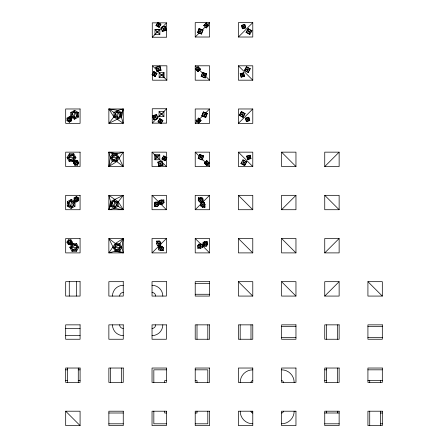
<?xml version="1.0" encoding="UTF-8"?>
<svg xmlns="http://www.w3.org/2000/svg" width="448" height="448" viewBox="0 0 448 448"><rect width="100%" height="100%" fill="white"/><g stroke="black" fill="none" stroke-linecap="round" stroke-linejoin="round"><path stroke-width="0.67" d="M166.656 22.842L166.656 37.234L152.264 37.234L152.264 22.842L166.656 22.842L162.338 27.16M200.928 203.683L200.917 206.091L202.429 207.256L204.949 207.133L204.949 204.378L204.148 202.401L203.482 202.35M67.026 120.736L67.049 118.059L69.373 116.738L71.686 118.093L71.663 120.77L69.339 122.091L67.026 120.736L67.889 120.249L70.812 120.266L70.823 118.58L69.367 117.729L69.373 116.738L67.9 118.558L67.889 120.249L69.339 122.091L70.812 120.266L69.345 121.1L67.889 120.249L67.049 118.059L71.663 120.77L70.823 118.58L67.9 118.558L69.367 117.729L71.686 118.093L70.823 118.58M69.339 122.091L69.345 121.1M70.476 243.639L70.493 240.716L68.807 240.705L66.965 242.155L68.286 244.479L70.963 244.502L72.318 242.189L70.997 239.865L68.32 239.842L66.965 242.155L68.79 243.628L70.476 243.639L70.963 244.502L71.327 242.183L70.493 240.716L72.318 242.189L71.327 242.183L70.476 243.639L68.286 244.479L70.997 239.865L68.807 240.705L67.956 242.161L68.79 243.628L68.807 240.705L68.32 239.842M74.945 200.116L77.868 200.133L76.401 200.967L74.082 200.603L74.945 200.116L74.956 198.425L76.429 196.605L78.736 197.96L78.719 200.637L76.395 201.958L74.082 200.603L74.099 197.926L76.429 196.605L77.879 198.447L78.719 200.637L74.099 197.926L74.945 200.116L76.401 200.967L76.395 201.958L77.868 200.133L77.879 198.447L78.736 197.96M75.292 161.409L75.275 164.326L76.961 164.343L78.803 162.893L77.482 160.563L74.805 160.546L73.45 162.854L74.771 165.183L77.448 165.2L78.803 162.893L76.978 161.42L75.292 161.409L74.441 162.865L73.45 162.854L75.275 164.326L74.441 162.865L74.805 160.546L75.292 161.409L77.482 160.563L74.771 165.183L76.961 164.343L77.812 162.887L76.978 161.42L76.961 164.343L77.448 165.2M76.423 197.596L74.956 198.425L77.879 198.447L76.423 197.596L76.429 196.605M158.514 204.014L158.407 202.11M203.241 246.114L203.134 244.21M70.795 112.442L72.201 113.305L74.514 117.589L70.672 116.9L70.795 112.442L74.715 110.32L78.518 112.655L78.394 117.113L74.469 119.235L70.672 116.9L72.201 113.305L74.715 110.32L74.469 119.235L76.989 116.25L77.067 113.439L78.518 112.655L74.67 111.966L72.201 113.305L72.122 116.116L74.514 117.589L76.989 116.25L78.394 117.113L77.067 113.439L74.67 111.966L76.989 116.25M68.779 202.446L68.701 205.251L67.25 206.041L67.374 201.578L71.299 199.455L75.096 201.79L74.973 206.254L71.047 208.376L67.25 206.041L71.098 206.724L73.567 205.386L75.096 201.79L71.249 201.107L68.779 202.446L67.374 201.578L68.701 205.251L71.098 206.724L68.779 202.446L71.299 199.455L71.047 208.376L73.567 205.386L73.646 202.58L75.096 201.79M123.256 209.72L118.149 206.254L118.272 201.79L116.822 202.58L116.743 205.386L114.274 206.724L110.426 206.041L110.55 201.578L108.864 195.328L123.256 195.328L123.256 209.72L108.864 209.72L108.864 195.328L118.272 201.79L123.256 209.72L114.223 208.376L108.864 209.72L110.55 201.578L123.256 195.328L118.272 201.79L116.743 205.386L114.223 208.376L110.426 206.041L108.864 209.72M113.848 116.9L115.298 116.116L117.69 117.589L113.848 116.9L113.971 112.442L108.864 108.976L108.864 123.368L123.256 123.368L123.256 108.976L108.864 108.976L113.848 116.9L123.256 123.368L120.243 113.439L117.846 111.966L115.377 113.305L113.848 116.9L108.864 123.368L121.57 117.113L123.256 108.976L117.891 110.32L113.971 112.442L115.377 113.305L117.69 117.589L120.165 116.25L120.243 113.439L121.694 112.655L123.256 108.976M111.955 202.446L114.274 206.724L111.877 205.251L110.55 201.578L111.955 202.446L114.425 201.107L116.743 205.386L118.149 206.254L114.223 208.376L114.475 199.455L111.955 202.446L111.877 205.251L110.426 206.041M115.298 116.116L115.377 113.305L117.891 110.32L121.694 112.655L121.57 117.113L120.165 116.25L117.846 111.966L121.694 112.655M158.844 248.78L158.934 246.411L162.109 246.282L163.363 247.598L163.363 250.415L160.882 250.516L158.934 250.023L158.822 249.374M202.826 198.85L202.714 201.813L199.539 201.942L198.285 200.626L198.285 197.809L200.766 197.708L202.714 198.201C204.445 205.083 200.066 199.959 198.285 197.809L198.643 198.99M159.068 201.454L159.113 200.788L161.09 199.982L163.845 199.982L163.968 202.507L162.803 204.019L159.191 204.002M202.58 246.77L202.535 247.436L200.558 248.237L197.803 248.237L197.68 245.717L198.845 244.205L202.457 244.222M156.156 202.132L158.525 202.222L158.654 205.397L157.338 206.651L154.521 206.651L154.913 202.222L155.562 202.11M108.864 166.544L110.208 157.511L108.864 152.152L123.256 152.152L123.256 166.544L108.864 166.544L108.864 152.152L117.006 153.838L123.256 152.152L116.788 161.56L108.864 166.544L113.193 160.031L117.477 157.713L116.138 155.243L113.327 155.165L112.543 153.714L108.864 152.152M123.256 238.504L121.912 247.531L123.256 252.896L108.864 252.896L108.864 238.504L123.256 238.504L123.256 252.896L115.114 251.21L108.864 252.896L115.332 243.488L123.256 238.504L118.927 245.017L114.643 247.33L115.982 249.805L118.787 249.883L119.577 251.334L123.256 252.896M73.612 161.56L74.301 157.713L72.962 155.243L70.151 155.165L69.367 153.714L73.83 153.838L75.953 157.758L73.612 161.56L69.154 161.437L67.032 157.511L69.367 153.714L68.678 157.556L70.017 160.031L73.612 161.56L72.828 160.11L74.301 157.713L70.017 160.031L69.154 161.437M72.156 243.488L71.467 247.33L72.806 249.805L75.611 249.883L76.401 251.334L71.938 251.21L69.815 247.285L72.156 243.488L76.614 243.611L78.736 247.531L76.401 251.334L77.084 247.486L75.746 245.017L72.156 243.488L72.94 244.938L71.467 247.33L75.746 245.017L76.614 243.611M112.543 153.714L111.854 157.556L113.193 160.031L116.788 161.56L123.256 166.544L117.006 153.838L112.543 153.714L110.208 157.511L112.33 161.437L116.788 161.56L117.477 157.713L116.004 160.11L116.788 161.56M115.332 243.488L114.643 247.33L116.116 244.938L115.332 243.488L108.864 238.504L115.114 251.21L119.577 251.334L121.912 247.531L119.79 243.611L115.332 243.488L118.927 245.017L121.912 247.531L112.991 247.285L115.982 249.805L120.26 247.486L118.927 245.017L116.116 244.938M119.577 251.334L120.26 247.486L118.787 249.883L115.114 251.21L115.982 249.805M156.694 241.091L160.731 245.661L157.5 245.823L160.731 242.133L160.714 245.745L160.731 242.133L159.219 240.962L156.694 241.091L156.694 243.841L157.5 245.823L158.166 245.868M203.605 206.786L204.949 207.133L200.917 202.558L204.148 202.401L200.917 206.091L200.934 202.479M154.42 204.17L157.237 204.17L157.338 206.651L155.669 205.783L154.42 204.17L154.913 202.222L158.525 202.222L157.237 204.17L154.521 206.651L154.42 204.17L158.525 202.222M205.492 246.092L203.123 246.002L202.994 242.827L204.31 241.573L207.127 241.573L207.228 244.054L206.735 246.002L206.086 246.114M198.498 245.549L198.845 244.205L201.852 244.222M197.484 32.553L199.024 28.515L203.056 30.061L201.516 34.093L197.484 32.553L199.657 31.578L199.998 30.694L199.024 28.515M198.016 31.814L199.158 28.823M201.516 34.093L200.547 31.92L200.883 31.03L203.056 30.061M201.382 33.785L202.524 30.794M201.113 76.384L202.653 72.352L206.685 73.892L205.145 77.924L201.113 76.384L203.286 75.41L204.17 75.751L205.145 77.924M201.645 75.645L202.787 72.654L206.377 74.026M203.286 75.41L203.622 74.525L202.653 72.352M204.17 75.751L204.512 74.861L206.685 73.892M206.153 74.626L205.01 77.616L202.014 76.474M201.768 115.931L203.308 111.899L207.34 113.439L205.8 117.471L201.768 115.931L203.941 114.957L204.277 114.072L203.308 111.899M203.442 112.202L202.076 115.791L205.666 117.163M205.8 117.471L204.826 115.298L205.167 114.408L207.34 113.439M205.89 116.564L207.032 113.574L204.042 112.431M198.139 158.452L199.679 154.42L203.711 155.96L202.171 159.992L198.139 158.452L200.312 157.478L201.202 157.819L202.171 159.992M199.59 155.322L198.447 158.312L202.037 159.684M200.312 157.478L200.654 156.593L199.679 154.42M201.202 157.819L201.538 156.929L203.711 155.96M202.266 159.085L203.403 156.094L200.413 154.952M204.417 205.414L204.949 204.378L202.429 204.501L202.429 207.256L203.963 206.186L204.949 204.378M246.047 32.418L248.119 28.627L251.905 30.694L249.838 34.485L246.047 32.418L248.332 31.746L249.166 32.2L249.838 34.485M246.372 32.323L248.214 28.952L251.586 30.789M248.332 31.746L248.791 30.912L248.119 28.627M249.166 32.2L249.626 31.366L251.905 30.694M250.667 32.474L251.278 31.354M244.401 70.465L246.467 66.674L250.258 68.74L248.186 72.531L244.401 70.465L246.68 69.793L247.514 70.246L248.186 72.531M244.72 70.37L246.562 66.998L249.934 68.835L248.097 72.212M246.68 69.793L247.139 68.958L246.467 66.674M247.514 70.246L247.974 69.412L250.258 68.74M239.271 115.293L241.338 111.502L245.129 113.568L243.057 117.359L239.271 115.293L241.55 114.621L242.385 115.074L243.057 117.359M241.125 112.386L239.59 115.198L242.967 117.04L244.194 114.789M241.55 114.621L242.01 113.786L241.338 111.502M242.385 115.074L242.844 114.24L245.129 113.568M240.918 163.598L242.99 159.807L246.775 161.874L244.709 165.665L240.918 163.598L243.202 162.926L244.037 163.38L244.709 165.665M241.242 163.503L242.161 161.818M243.202 162.926L243.662 162.092L242.99 159.807M244.037 163.38L244.496 162.546L246.775 161.874M244.922 164.78L245.538 163.66M155.966 25.542L157.78 22.4L160.916 24.214L159.107 27.356L155.966 25.542L157.898 25.021L158.295 24.332L157.78 22.4M159.034 27.082L156.234 25.469L157.853 22.674L160.647 24.287L159.107 27.356L158.586 25.424L158.984 24.73L160.916 24.214M162.221 31.438L163.414 29.378L163.167 28.459L161.101 27.266L165.273 26.152L166.393 30.324L162.221 31.438L161.101 27.266M163.167 28.459L164.08 28.213L165.273 26.152M152.04 74.676L153.854 71.534L156.996 73.349L155.182 76.49L152.04 74.676L153.972 74.155L154.661 74.558L155.182 76.49L152.314 74.603L153.927 71.809M153.972 74.155L154.37 73.466L153.854 71.534M154.661 74.558L155.064 73.864L156.996 73.349M156.906 71.35L158.099 69.289L159.018 69.042L161.078 70.235L159.964 66.063L155.792 67.178L156.906 71.35L161.078 70.235M159.018 69.042L158.771 68.124L159.964 66.063M155.109 76.216L156.722 73.422M153.642 119.84L154.834 117.774L154.588 116.855L152.527 115.668L153.642 119.84L157.814 118.72L156.694 114.548L152.527 115.668M157.814 118.72L155.753 117.527L155.506 116.614L156.694 114.548M157.998 121.778L159.813 118.636L162.954 120.45L161.14 123.586L157.998 121.778L159.93 121.257L160.619 121.654L161.14 123.586L158.273 121.705M158.592 121.145L159.561 119.465M159.93 121.257L160.328 120.568L159.813 118.636M160.619 121.654L161.022 120.966L162.954 120.45M161.067 123.318L162.68 120.523M161.924 158.995L163.738 155.854L166.874 157.668L165.066 160.81L161.924 158.995L163.856 158.474L164.254 157.786L163.738 155.854L162.193 158.922M158.956 166.281L160.143 164.22L159.897 163.302L157.836 162.109L162.008 160.989L163.122 165.161L158.956 166.281L157.836 162.109M163.122 165.161L161.062 163.974L160.815 163.055L162.008 160.989M165.066 160.81L164.545 158.878L164.942 158.183L166.874 157.668M166.606 157.741L164.993 160.535L162.753 159.242M242.334 28.762L243.309 27.07L243.107 26.32L241.416 25.34L244.838 24.427L245.756 27.843L242.334 28.762L241.657 25.48M243.107 26.32L243.863 26.118L244.838 24.427M241.114 77.162L242.088 75.471L242.838 75.27L244.53 76.25L243.617 72.828L240.195 73.746L241.114 77.162L244.53 76.25M240.195 73.746L241.886 74.721L242.637 74.519L243.617 72.828M246.338 121.565L247.313 119.874L248.069 119.672L249.76 120.646L246.338 121.565L245.42 118.143L248.842 117.225L249.76 120.646M245.42 118.143L247.111 119.118L247.867 118.916L248.842 117.225M247.559 159.516L248.539 157.825L248.338 157.069L246.646 156.094L247.559 159.516L250.981 158.598L250.062 155.176L246.646 156.094M250.981 158.598L249.29 157.623L249.088 156.867L250.062 155.176M72.962 155.243L73.83 153.838L70.151 155.165L68.678 157.556L72.962 155.243L75.953 157.758L67.032 157.511L70.017 160.031L72.828 160.11M116.138 155.243L117.006 153.838L113.327 155.165L111.854 157.556L116.138 155.243L119.129 157.758L110.208 157.511L113.193 160.031L116.004 160.11M72.806 249.805L71.938 251.21L75.611 249.883L77.084 247.486L72.806 249.805L69.815 247.285L78.736 247.531L75.746 245.017L72.94 244.938M203.123 246.002L204.411 244.054L207.127 241.573L206.735 246.002L203.123 246.002L207.228 244.054L205.979 242.441L204.31 241.573L204.411 244.054L207.228 244.054M120.165 116.25L117.645 119.235L117.891 110.32L108.864 108.976M199.539 201.942L200.766 200.525L200.766 197.708L199.153 198.957L198.285 200.626L200.766 200.525M158.822 246.529L160.882 247.699L163.363 247.598L162.495 249.267L160.882 250.516L160.882 247.699L162.109 246.282M163.845 199.982L159.27 204.019L159.118 202.098M197.803 248.237L202.378 244.205L202.53 246.126M154.986 34.373L156.89 32.469L156.89 31.399L154.986 29.495L159.863 29.495L159.863 34.373L154.986 34.373L154.986 29.495M159.863 34.373L157.965 32.469L157.965 31.399L159.863 29.495M152.264 37.234L155.142 34.356M159.936 29.562L161.375 28.123M203.739 25.435L206.242 22.932L208.746 25.435L206.242 27.938L203.739 25.435L205.688 25.435L206.242 25.984L206.242 27.938M204.014 25.435L206.242 23.206L208.466 25.435L206.242 27.664M205.688 25.435L206.242 24.886L206.242 22.932M195.216 37.016L209.608 37.016L209.608 22.624L195.216 22.624L195.216 37.016L199.534 32.698M202.412 29.82L205.29 26.942M206.242 25.984L206.791 25.435L208.746 25.435M207.687 24.539L209.608 22.624M159.135 77.465L161.034 75.566L162.109 75.566L164.013 77.465L164.013 72.587L159.135 72.587L159.135 77.465L164.013 77.465M159.135 72.587L161.034 74.491L162.109 74.491L164.013 72.587M195.524 69.166L198.027 66.662L200.53 69.166L198.027 71.669L195.524 69.166L197.478 69.166L198.027 68.617L198.027 66.662M198.027 71.669L198.027 69.72L198.582 69.166L200.53 69.166M152.264 123.144L152.264 108.752L166.656 108.752L166.656 123.144L152.264 123.144L159.46 115.948M163.778 111.63L166.656 108.752M238.392 37.016L252.784 22.624L252.784 37.016L238.392 37.016L238.392 22.624L252.784 22.624M159.051 116.497L160.955 114.593L160.955 113.518L159.051 111.619L163.929 111.619L163.929 116.497L159.051 116.497L159.051 111.619M163.929 116.497L162.025 114.593L162.025 113.518L163.929 111.619M154.902 159.751L156.806 157.853L157.881 157.853L159.785 159.751L159.785 154.874L154.902 154.874L154.902 159.751L159.785 159.751M154.902 154.874L156.806 156.778L157.881 156.778L159.785 154.874M196.078 120.551L198.582 118.048L201.085 120.551L198.582 123.06L196.078 120.551L198.033 120.551L198.582 120.002L198.582 118.048M195.216 123.368L209.608 123.368L209.608 108.976L195.216 108.976L195.216 123.368L197.137 121.447M199.052 119.526L202.894 115.69M205.29 113.294L209.608 108.976M198.582 123.06L198.582 121.106L199.136 120.551L201.085 120.551M238.392 123.368L252.784 108.976L252.784 123.368L238.392 123.368L238.392 108.976L252.784 108.976M204.294 163.173L206.797 160.67L209.3 163.173L206.797 165.676L204.294 163.173L206.242 163.173L206.797 163.727L206.797 165.676M206.242 163.173L206.797 162.624L206.797 160.67M206.797 163.727L207.346 163.173L209.3 163.173M152.04 252.896L166.432 252.896L166.432 238.504L152.04 238.504L152.04 252.896L159.718 245.218M160.675 244.261L166.432 238.504M195.216 209.72L209.608 209.72L209.608 195.328L195.216 195.328L195.216 209.72L200.973 203.963M202.412 202.524L209.608 195.328M281.568 209.72L295.96 195.328L295.96 209.72L281.568 209.72L281.568 195.328L295.96 195.328M324.744 166.544L339.136 152.152L339.136 166.544L324.744 166.544L324.744 152.152L339.136 152.152M324.744 252.896L339.136 238.504L339.136 252.896L324.744 252.896L324.744 238.504L339.136 238.504M324.744 296.072L339.136 281.68L339.136 296.072L324.744 296.072L324.744 281.68L339.136 281.68M70.672 116.9L72.122 116.116M154.521 206.651L155.702 206.293M204.176 242.469L202.994 242.827L204.411 244.054M163.414 29.378L164.326 29.131L166.393 30.324M163.005 30.985L165.48 30.318M242.267 25.318L244.698 24.662M243.309 27.07L244.065 26.869L245.756 27.843M243.69 28.196L245.515 27.709L244.866 25.273M156.083 67.346L159.796 66.354L160.787 70.067L157.696 70.896M155.792 67.178L157.853 68.37L158.771 68.124M155.91 115.007L152.818 115.836L153.81 119.549L157.522 118.552M154.588 116.855L155.506 116.614M154.834 117.774L155.753 117.527M245.661 118.283L248.702 117.466M248.909 120.674L246.478 121.324L245.823 118.888M159.986 161.778L158.127 162.277L159.124 165.99M159.897 163.302L160.815 163.055M160.143 164.22L161.062 163.974M159.74 165.822L162.215 165.161M247.492 156.066L249.928 155.417L250.74 158.458L248.31 159.113M248.338 157.069L249.088 156.867M248.539 157.825L249.29 157.623M200.917 202.558L202.838 202.406M158.81 245.818L160.731 245.661M201.443 198.251L202.714 198.201L202.714 201.813L200.766 197.708M155.254 29.764L159.594 29.764M156.89 31.399L157.965 31.399M156.89 32.469L157.965 32.469M152.482 65.8L166.874 65.8L166.874 80.192L152.482 80.192L152.482 65.8L156.8 70.118M195.216 65.8L209.608 65.8L209.608 80.192L195.216 80.192L195.216 65.8L197.137 67.715M238.392 65.8L252.784 65.8L252.784 80.192L238.392 80.192L238.392 65.8L252.784 80.192M160.955 113.518L162.025 113.518M160.955 114.593L162.025 114.593M152.04 152.152L166.432 152.152L166.432 166.544L152.04 166.544L152.04 152.152L155.4 155.506M195.216 152.152L209.608 152.152L209.608 166.544L195.216 166.544L195.216 152.152L199.052 155.988M238.392 152.152L252.784 152.152L252.784 166.544L238.392 166.544L238.392 152.152L252.784 166.544M281.568 152.152L295.96 152.152L295.96 166.544L281.568 166.544L281.568 152.152L295.96 166.544M159.516 155.142L155.17 155.142L155.17 159.488M152.04 195.328L166.432 195.328L166.432 209.72L152.04 209.72L152.04 195.328L159.236 202.524M238.392 195.328L252.784 195.328L252.784 209.72L238.392 209.72L238.392 195.328L252.784 209.72M324.744 195.328L339.136 195.328L339.136 209.72L324.744 209.72L324.744 195.328L339.136 209.72M159.27 204.019L159.113 200.788L160.289 200.788M195.216 238.504L209.608 238.504L209.608 252.896L195.216 252.896L195.216 238.504L200.973 244.261M238.392 238.504L252.784 238.504L252.784 252.896L238.392 252.896L238.392 238.504L252.784 252.896M281.568 238.504L295.96 238.504L295.96 252.896L281.568 252.896L281.568 238.504L295.96 252.896M238.392 281.68L252.784 281.68L252.784 296.072L238.392 296.072L238.392 281.68L252.784 296.072M281.568 281.68L295.96 281.68L295.96 296.072L281.568 296.072L281.568 281.68L295.96 296.072M367.92 281.68L382.312 281.68L382.312 296.072L367.92 296.072L367.92 281.68L382.312 296.072M195.216 283.478L209.608 283.478M195.216 294.274L209.608 294.274M281.568 326.654L295.96 326.654M367.92 326.654L382.312 326.654M65.688 328.451L80.08 328.451M65.688 335.647L80.08 335.647M281.568 337.45L295.96 337.45M367.92 337.45L382.312 337.45M65.688 369.83L67.486 369.83M78.282 369.83L80.08 369.83M166.432 369.83L153.838 369.83L153.838 382.424M195.216 369.83L207.81 369.83L207.81 382.424M324.744 369.83L326.542 369.83M367.92 369.83L382.312 369.83M65.688 380.626L67.486 380.626M78.282 380.626L80.08 380.626M166.432 380.626L164.634 380.626L164.634 382.424M195.216 380.626L197.014 380.626L197.014 382.424M324.744 380.626L326.542 380.626M367.92 380.626L382.312 380.626M65.688 411.208L80.08 411.208L80.08 425.6L65.688 425.6L65.688 411.208L80.08 425.6M108.864 413.006L123.256 413.006M166.432 413.006L164.634 413.006L164.634 411.208M195.216 413.006L197.014 413.006L197.014 411.208M324.744 413.006L339.136 413.006M380.514 413.006L382.312 413.006M108.864 423.802L123.256 423.802M166.432 423.802L153.838 423.802L153.838 411.208M195.216 423.802L207.81 423.802L207.81 411.208M324.744 423.802L339.136 423.802M380.514 423.802L382.312 423.802M159.79 204.002L162.803 204.019L159.113 200.788M70.342 120.758L71.663 120.77M77.812 162.887L78.803 162.893M66.965 242.155L67.956 242.161M158.934 250.023L158.934 246.411L160.726 246.422M200.816 198.033L202.714 198.201M160.832 250.191L163.363 250.415L160.882 247.699M118.272 201.79L114.425 201.107L116.822 202.58M199.758 29.053L202.748 30.195M199.998 30.694L200.883 31.03M199.657 31.578L200.547 31.92M197.792 32.413L200.782 33.555M203.622 74.525L204.512 74.861M204.277 114.072L205.167 114.408M203.941 114.957L204.826 115.298M200.654 156.593L201.538 156.929M248.791 30.912L249.626 31.366M247.498 32.939L249.743 34.166M247.139 68.958L247.974 69.412M245.28 70.678L246.406 71.288M241.433 111.826L244.804 113.663M242.01 113.786L242.844 114.24M243.645 160.44L246.456 161.969M243.662 162.092L244.496 162.546M241.802 163.811L244.614 165.346M158.295 24.332L158.984 24.73M157.898 25.021L158.586 25.424M154.487 72.128L156.162 73.097M154.37 73.466L155.064 73.864M159.886 118.905L162.12 120.198M160.328 120.568L161.022 120.966M164.366 156.447L166.046 157.416M164.254 157.786L164.942 158.183M163.856 158.474L164.545 158.878M73.646 202.58L71.249 201.107L73.567 205.386L74.973 206.254M157.237 204.17L158.654 205.397M198.845 244.205L202.535 247.436L202.378 244.205M206.242 24.886L206.791 25.435M198.027 66.937L200.256 69.166L198.027 71.394L195.798 69.166M198.027 68.617L198.582 69.166M199.534 70.118L202.894 73.472M205.29 75.874L209.608 80.192M197.478 69.166L198.027 69.72M157.763 71.075L159.678 72.996M163.52 76.832L166.874 80.192M198.582 118.328L200.81 120.551L198.582 122.78L196.358 120.551M198.582 120.002L199.136 120.551M198.033 120.551L198.582 121.106M206.797 162.624L207.346 163.173M202.412 159.348L205.29 162.226M207.687 164.623L209.608 166.544M159.718 159.824L161.157 161.263M162.114 162.226L166.432 166.544M160.194 203.482L166.432 209.72M202.412 245.7L209.608 252.896M204.417 206.332L204.949 207.133M158.934 246.411L160.882 250.516M243.863 26.118L244.065 26.869M241.819 26.09L242.474 28.526M242.637 74.519L242.838 75.27M241.886 74.721L242.088 75.471M248.87 118.076L249.519 120.506M247.867 118.916L248.069 119.672M247.111 119.118L247.313 119.874M246.882 156.229L247.537 158.665M166.102 30.156L165.105 26.443L161.392 27.434L161.89 29.294M164.08 28.213L164.326 29.131M157.853 68.37L158.099 69.289M156.414 68.583L157.074 71.058M156.526 114.839L157.192 117.314M162.008 161.902L162.669 164.377M380.514 380.626L380.514 382.424M380.514 411.208L380.514 425.6M369.718 380.626L369.718 382.424M369.718 411.208L369.718 425.6M337.338 324.856L337.338 339.248M337.338 368.032L337.338 382.424M337.338 411.208L337.338 413.006M326.542 324.856L326.542 339.248M326.542 368.032L326.542 382.424M326.542 411.208L326.542 413.006M250.986 324.856L250.986 339.248M240.19 324.856L240.19 339.248M207.81 324.856L207.81 339.248M204.148 202.401L204.148 203.577M197.014 324.856L197.014 339.248M163.744 72.856L163.744 77.196M162.109 74.491L162.109 75.566M161.034 74.491L161.034 75.566M157.881 156.778L157.881 157.853M156.806 156.778L156.806 157.853M121.458 368.032L121.458 382.424M110.662 368.032L110.662 382.424M78.282 368.032L78.282 382.424M76.479 281.68L76.479 296.072M69.283 281.68L69.283 296.072M67.486 368.032L67.486 382.424M281.568 369.83A12.594 12.594 0 0 1 294.162 382.424M281.568 380.626A1.798 1.798 0 0 1 283.366 382.424M252.784 423.802A12.594 12.594 0 0 1 240.19 411.208M252.784 413.006A1.798 1.798 0 0 1 250.986 411.208M240.19 382.424A12.594 12.594 0 0 1 252.784 369.83M250.986 382.424A1.798 1.798 0 0 1 252.784 380.626M112.459 296.072A10.791 10.791 0 0 1 123.256 285.275M119.655 296.072A3.601 3.601 0 0 1 123.256 292.471M162.831 324.856A10.797 10.797 0 0 1 152.04 335.647M155.635 324.856A3.601 3.601 0 0 1 152.04 328.451M152.04 285.275A10.791 10.791 0 0 1 162.831 296.072M152.04 292.471A3.601 3.601 0 0 1 155.635 296.072M123.256 335.647A10.797 10.797 0 0 1 112.459 324.856M123.256 328.451A3.601 3.601 0 0 1 119.655 324.856M294.162 411.208A12.594 12.594 0 0 1 281.568 423.802M283.366 411.208A1.798 1.798 0 0 1 281.568 413.006M157.685 242.038L156.694 243.841L159.219 243.718L159.219 240.962L157.685 242.038M206.797 160.95L204.568 163.173L206.797 165.402L209.026 163.173L206.797 160.95M243.477 73.069L240.436 73.881L241.248 76.927L244.294 76.11L243.477 73.069M80.08 108.976L65.688 108.976L65.688 123.368L80.08 123.368L80.08 108.976M80.08 152.152L65.688 152.152L65.688 166.544L80.08 166.544L80.08 152.152M80.08 195.328L65.688 195.328L65.688 209.72L80.08 209.72L80.08 195.328M163.968 202.507L161.218 202.507L161.09 199.982L162.898 200.973L163.968 202.507M80.08 238.504L65.688 238.504L65.688 252.896L80.08 252.896L80.08 238.504M200.43 245.717L197.68 245.717L198.75 247.246L200.558 248.237L200.43 245.717M80.08 281.68L65.688 281.68L65.688 296.072L80.08 296.072L80.08 281.68M123.256 281.68L108.864 281.68L108.864 296.072L123.256 296.072L123.256 281.68M166.432 281.68L152.04 281.68L152.04 296.072L166.432 296.072L166.432 281.68M209.608 281.68L195.216 281.68L195.216 296.072L209.608 296.072L209.608 281.68M80.08 324.856L65.688 324.856L65.688 339.248L80.08 339.248L80.08 324.856M123.256 324.856L108.864 324.856L108.864 339.248L123.256 339.248L123.256 324.856M166.432 324.856L152.04 324.856L152.04 339.248L166.432 339.248L166.432 324.856M209.608 324.856L195.216 324.856L195.216 339.248L209.608 339.248L209.608 324.856M252.784 324.856L238.392 324.856L238.392 339.248L252.784 339.248L252.784 324.856M295.96 324.856L281.568 324.856L281.568 339.248L295.96 339.248L295.96 324.856M339.136 324.856L324.744 324.856L324.744 339.248L339.136 339.248L339.136 324.856M382.312 324.856L367.92 324.856L367.92 339.248L382.312 339.248L382.312 324.856M80.08 368.032L65.688 368.032L65.688 382.424L80.08 382.424L80.08 368.032M123.256 368.032L108.864 368.032L108.864 382.424L123.256 382.424L123.256 368.032M166.432 368.032L152.04 368.032L152.04 382.424L166.432 382.424L166.432 368.032M209.608 368.032L195.216 368.032L195.216 382.424L209.608 382.424L209.608 368.032M252.784 368.032L238.392 368.032L238.392 382.424L252.784 382.424L252.784 368.032M295.96 368.032L281.568 368.032L281.568 382.424L295.96 382.424L295.96 368.032M339.136 368.032L324.744 368.032L324.744 382.424L339.136 382.424L339.136 368.032M382.312 368.032L367.92 368.032L367.92 382.424L382.312 382.424L382.312 368.032M123.256 411.208L108.864 411.208L108.864 425.6L123.256 425.6L123.256 411.208M166.432 411.208L152.04 411.208L152.04 425.6L166.432 425.6L166.432 411.208M209.608 411.208L195.216 411.208L195.216 425.6L209.608 425.6L209.608 411.208M252.784 411.208L238.392 411.208L238.392 425.6L252.784 425.6L252.784 411.208M295.96 411.208L281.568 411.208L281.568 425.6L295.96 425.6L295.96 411.208M339.136 411.208L324.744 411.208L324.744 425.6L339.136 425.6L339.136 411.208M382.312 411.208L367.92 411.208L367.92 425.6L382.312 425.6L382.312 411.208"/></g></svg>
